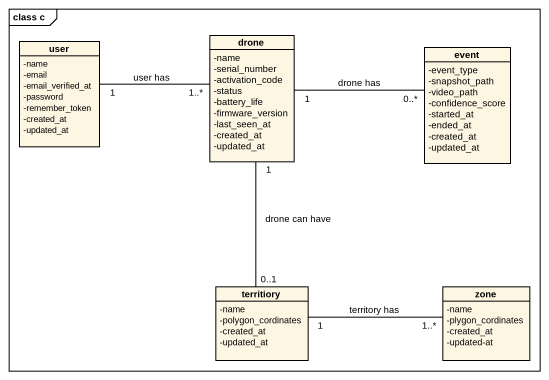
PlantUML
@startuml
mainframe class c
hide circle
hide empty members
skinparam classAttributeIconSize 0
class user {
  -name
  -email
  -email_verified_at
  -password
  -remember_token
  -created_at
  -updated_at
}
class drone {
  -name
  -serial_number
  -activation_code
  -status
  -battery_life
  -firmware_version
  -last_seen_at
  -created_at
  -updated_at
}
class event {
  -event_type
  -snapshot_path
  -video_path
  -confidence_score
  -started_at
  -ended_at
  -created_at
  -updated_at
}
class territiory {
  -name
  -polygon_cordinates
  -created_at
  -updated_at
}
class zone {
  -name
  -plygon_cordinates
  -created_at
  -updated-at
}
user "1" -right- "1..*" drone : user has
drone "1" -right- "0..*" event : drone has
drone "1" -- "0..1" territiory : drone can have
territiory "1" -right- "1..*" zone : territory has
@enduml
